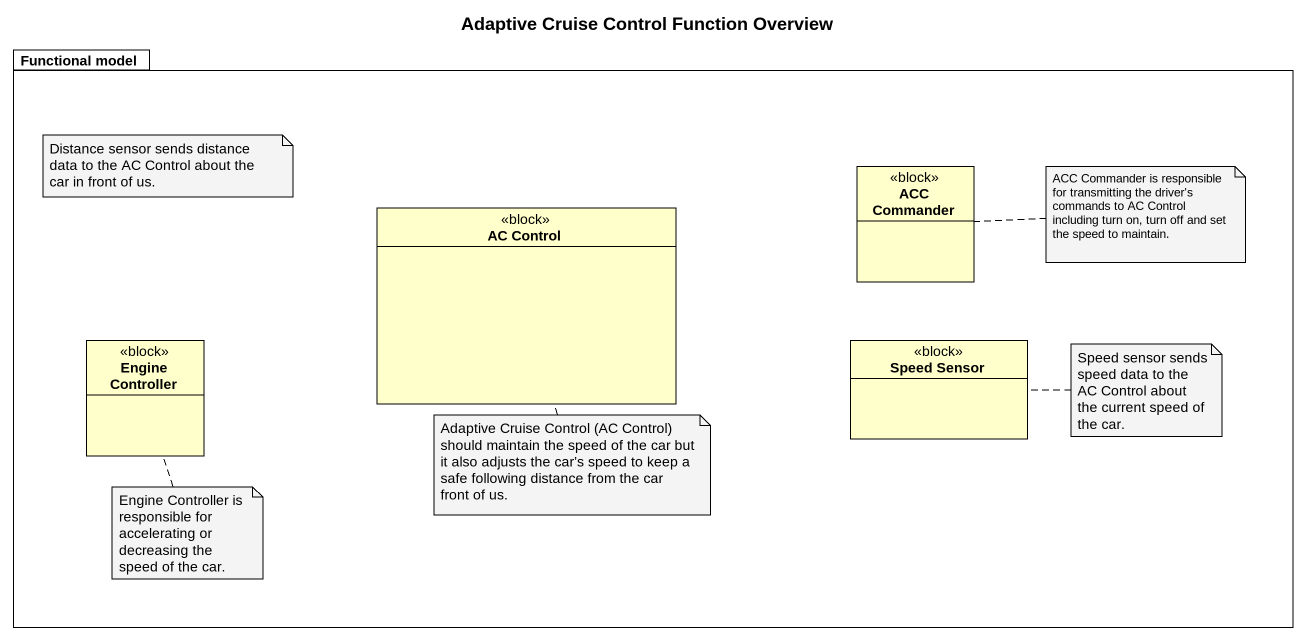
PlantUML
@startuml
title Adaptive Cruise Control Function Overview
hide circle
hide empty members
package "Functional model" as Functional_model {
  class "ACC Commander" as ACC_Commander <<block>>
  class "AC Control" as AC_Control <<block>>
  class "Engine Controller" as Engine_Controller <<block>>
  class "Speed Sensor" as Speed_Sensor <<block>>
}
note as N1
  Distance sensor sends distance data to the AC Control about the car in front of us.
end note
note right of ACC_Commander : ACC Commander is responsible for transmitting the driver's commands to AC Control including turn on, turn off and set the speed to maintain.
note right of Speed_Sensor : Speed sensor sends speed data to the AC Control about the current speed of the car.
note bottom of AC_Control
  Adaptive Cruise Control (AC Control)
  should maintain the speed of the car but it also adjusts the car’s speed to keep a safe following distance from the car front of us.
end note
note bottom of Engine_Controller : Engine Controller is responsible for accelerating or decreasing the speed of the car.
@enduml
